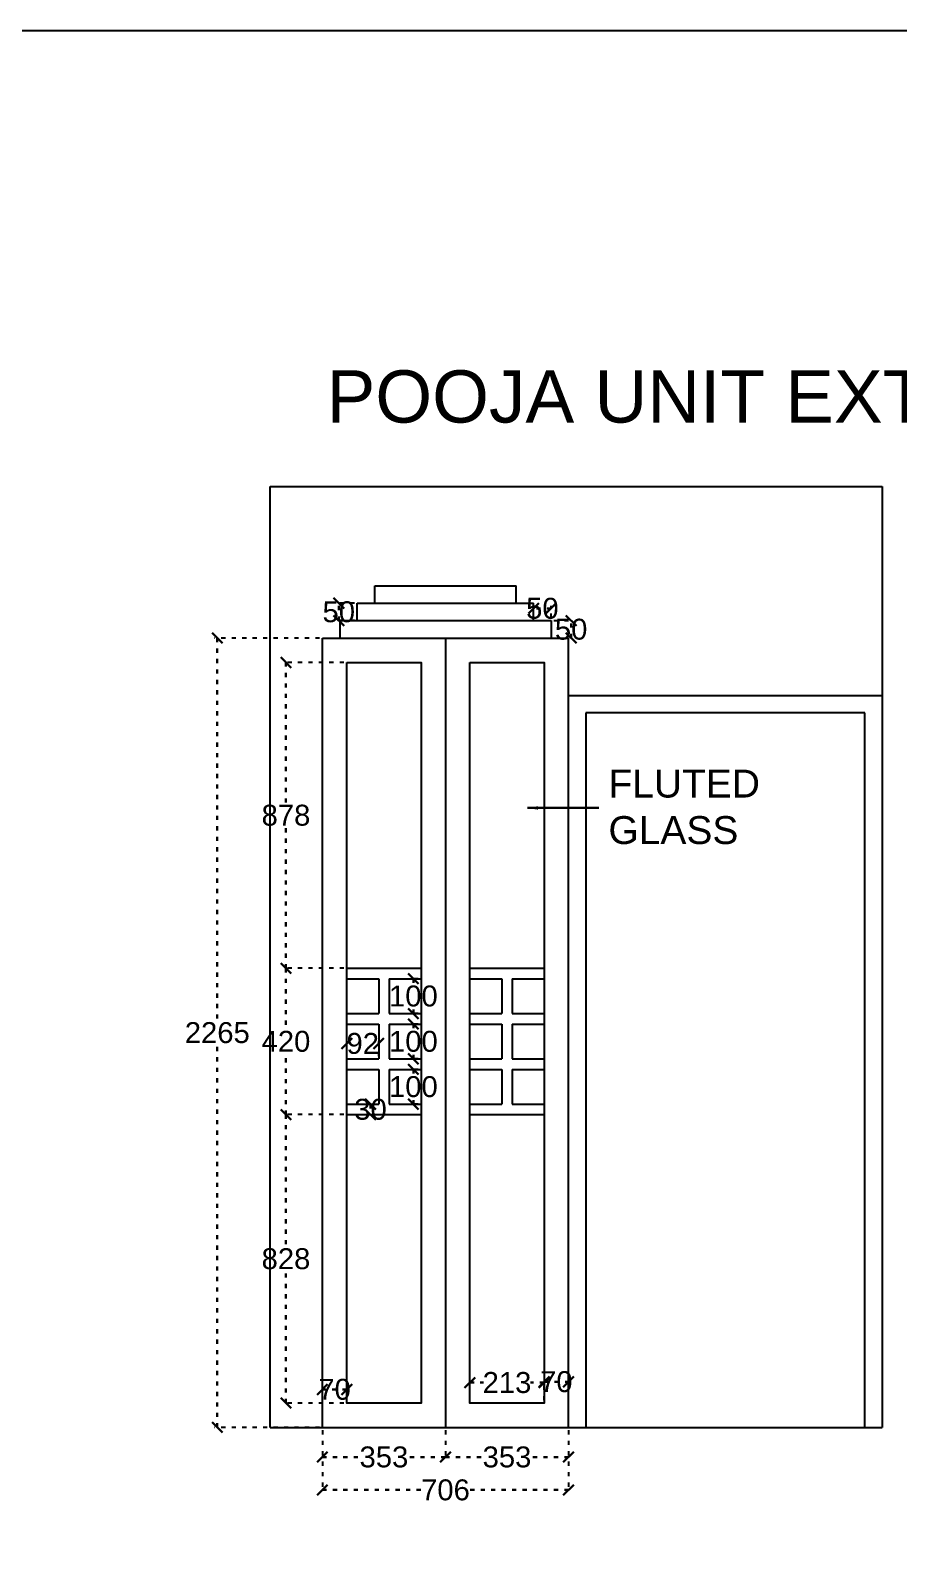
# Model space of a CAD drawing. Header units: millimetres. Extents: x 220712 to 1505573, y -354410 to 241923.
# Drawn here: x 237526 to 240016, y 124925 to 129286 of the extents above; entities that cross this region are included whole.
import ezdxf

# ---------------------------------------------------------------- set-up
doc = ezdxf.new("R2010")
doc.units = ezdxf.units.MM
doc.header["$MEASUREMENT"] = 0
doc.linetypes.add('ACAD_ISO03W100', pattern=[30, 12, -18])
doc.layers.add('Walls', color=253, linetype='Continuous')
doc.layers.add('Words', color=7, linetype='Continuous')
doc.styles.get("Standard").update_dxf_attribs({"font": 'arial.ttf'})
doc.dimstyles.get("Standard").update_dxf_attribs({"dimtxt": 60, "dimasz": 30, "dimexe": 7.75, "dimexo": 8.13, "dimgap": 0.63, "dimtad": 0, "dimtih": 1, "dimtoh": 1, "dimdec": 0, "dimzin": 0, "dimtxsty": 'Standard', "dimblk": 'OBLIQUE', "dimcen": 2.25, "dimclrd": 1, "dimclre": 1, "dimclrt": 1, "dimadec": 0, "dimazin": 0, "dimtfac": 1, "dimtdec": 0, "dimtofl": 0, "dimtmove": 0, "dimatfit": 3, "dimfxl": 1, "dimtolj": 1, "dimtzin": 0, "dimlwd": 30, "dimarcsym": 0})

# ---------------------------------------------------------------- blocks, each defined once
blk = doc.blocks.new('_Oblique')
at = {"color": 0, "linetype": 'ByBlock', "lineweight": -2}
blk.add_line((-0.5, -0.5), (0.5, 0.5), dxfattribs=at)
blk = doc.blocks.new('*D35')
at = {"layer": 'Defpoints', "color": 0, "linetype": 'ACAD_ISO03W100', "transparency": 16777216}
for p in [(238363.5, 125278), (239069.5, 125278), (239069.5, 125098.5)]:
    blk.add_point(p, dxfattribs=at)
at = {"layer": 'Walls', "color": 1, "linetype": 'ACAD_ISO03W100', "lineweight": -2, "transparency": 16777216}
for p, q in [((238363.5, 125269.9), (238363.5, 125090.8)), ((239069.5, 125269.9), (239069.5, 125090.8))]:
    blk.add_line(p, q, dxfattribs=at)
at = {"layer": 'Walls', "color": 1, "linetype": 'ACAD_ISO03W100', "lineweight": 30, "transparency": 16777216}
for p, q in [((238363.5, 125098.5), (238649.9, 125098.5)), ((239069.5, 125098.5), (238783.1, 125098.5))]:
    blk.add_line(p, q, dxfattribs=at)
at = {"layer": 'Walls', "color": 1, "linetype": 'ACAD_ISO03W100', "lineweight": 30, "transparency": 16777216, "xscale": 30, "yscale": 30, "zscale": 30, "rotation": 180}
blk.add_blockref('_Oblique', (238363.5, 125098.5), dxfattribs=at)
at = {"layer": 'Walls', "color": 1, "linetype": 'ACAD_ISO03W100', "lineweight": 30, "transparency": 16777216, "xscale": 30, "yscale": 30, "zscale": 30}
blk.add_blockref('_Oblique', (239069.5, 125098.5), dxfattribs=at)
at = {"layer": 'Walls', "color": 1, "linetype": 'ACAD_ISO03W100', "transparency": 16777216, "insert": (238716.5, 125098.5), "char_height": 60, "attachment_point": 5}
blk.add_mtext('\\A1;706', dxfattribs=at)
blk = doc.blocks.new('*D36')
at = {"layer": 'Defpoints', "color": 0, "linetype": 'ACAD_ISO03W100', "transparency": 16777216}
for p in [(238716.5, 125278), (239069.5, 125278), (239069.5, 125193)]:
    blk.add_point(p, dxfattribs=at)
at = {"layer": 'Walls', "color": 1, "linetype": 'ACAD_ISO03W100', "lineweight": -2, "transparency": 16777216}
for p, q in [((238716.5, 125269.9), (238716.5, 125185.2)), ((239069.5, 125269.9), (239069.5, 125185.2))]:
    blk.add_line(p, q, dxfattribs=at)
at = {"layer": 'Walls', "color": 1, "linetype": 'ACAD_ISO03W100', "lineweight": 30, "transparency": 16777216}
for p, q in [((238716.5, 125193), (238826.1, 125193)), ((239069.5, 125193), (238959.9, 125193))]:
    blk.add_line(p, q, dxfattribs=at)
at = {"layer": 'Walls', "color": 1, "linetype": 'ACAD_ISO03W100', "lineweight": 30, "transparency": 16777216, "xscale": 30, "yscale": 30, "zscale": 30, "rotation": 180}
blk.add_blockref('_Oblique', (238716.5, 125193), dxfattribs=at)
at = {"layer": 'Walls', "color": 1, "linetype": 'ACAD_ISO03W100', "lineweight": 30, "transparency": 16777216, "xscale": 30, "yscale": 30, "zscale": 30}
blk.add_blockref('_Oblique', (239069.5, 125193), dxfattribs=at)
at = {"layer": 'Walls', "color": 1, "linetype": 'ACAD_ISO03W100', "transparency": 16777216, "insert": (238893, 125193), "char_height": 60, "attachment_point": 5}
blk.add_mtext('\\A1;353', dxfattribs=at)
blk = doc.blocks.new('*D37')
at = {"layer": 'Defpoints', "color": 0, "linetype": 'ACAD_ISO03W100', "transparency": 16777216}
for p in [(238999.5, 125406.5), (238786.5, 125348), (238999.5, 125348)]:
    blk.add_point(p, dxfattribs=at)
at = {"layer": 'Walls', "color": 1, "linetype": 'ACAD_ISO03W100', "lineweight": -2, "transparency": 16777216}
for p, q in [((238786.5, 125356.2), (238786.5, 125414.2)), ((238999.5, 125356.2), (238999.5, 125414.2))]:
    blk.add_line(p, q, dxfattribs=at)
at = {"layer": 'Walls', "color": 1, "linetype": 'ACAD_ISO03W100', "lineweight": 30, "transparency": 16777216}
for p, q in [((238786.5, 125406.5), (238825.6, 125406.5)), ((238999.5, 125406.5), (238960.4, 125406.5))]:
    blk.add_line(p, q, dxfattribs=at)
at = {"layer": 'Walls', "color": 1, "linetype": 'ACAD_ISO03W100', "lineweight": 30, "transparency": 16777216, "xscale": 30, "yscale": 30, "zscale": 30, "rotation": 180}
blk.add_blockref('_Oblique', (238786.5, 125406.5), dxfattribs=at)
at = {"layer": 'Walls', "color": 1, "linetype": 'ACAD_ISO03W100', "lineweight": 30, "transparency": 16777216, "xscale": 30, "yscale": 30, "zscale": 30}
blk.add_blockref('_Oblique', (238999.5, 125406.5), dxfattribs=at)
at = {"layer": 'Walls', "color": 1, "linetype": 'ACAD_ISO03W100', "transparency": 16777216, "insert": (238893, 125406.5), "char_height": 60, "attachment_point": 5}
blk.add_mtext('\\A1;213', dxfattribs=at)
blk = doc.blocks.new('*D38')
at = {"layer": 'Defpoints', "color": 0, "linetype": 'ACAD_ISO03W100', "transparency": 16777216}
for p in [(239069.5, 125409), (238999.5, 125348), (239069.5, 125348)]:
    blk.add_point(p, dxfattribs=at)
at = {"layer": 'Walls', "color": 1, "linetype": 'ACAD_ISO03W100', "lineweight": -2, "transparency": 16777216}
for p, q in [((238999.5, 125356.2), (238999.5, 125416.8)), ((239069.5, 125356.2), (239069.5, 125416.8))]:
    blk.add_line(p, q, dxfattribs=at)
at = {"layer": 'Walls', "color": 1, "linetype": 'ACAD_ISO03W100', "lineweight": 30, "transparency": 16777216}
blk.add_line((238999.5, 125409), (239069.5, 125409), dxfattribs=at)
at = {"layer": 'Walls', "color": 1, "linetype": 'ACAD_ISO03W100', "lineweight": 30, "transparency": 16777216, "xscale": 30, "yscale": 30, "zscale": 30, "rotation": 180}
blk.add_blockref('_Oblique', (238999.5, 125409), dxfattribs=at)
at = {"layer": 'Walls', "color": 1, "linetype": 'ACAD_ISO03W100', "lineweight": 30, "transparency": 16777216, "xscale": 30, "yscale": 30, "zscale": 30}
blk.add_blockref('_Oblique', (239069.5, 125409), dxfattribs=at)
at = {"layer": 'Walls', "color": 1, "linetype": 'ACAD_ISO03W100', "transparency": 16777216, "insert": (239034.5, 125409), "char_height": 60, "attachment_point": 5}
blk.add_mtext('\\A1;70', dxfattribs=at)
blk = doc.blocks.new('*D39')
at = {"layer": 'Defpoints', "color": 0, "linetype": 'ACAD_ISO03W100', "transparency": 16777216}
for p in [(238363.5, 125278), (238716.5, 125278), (238716.5, 125193)]:
    blk.add_point(p, dxfattribs=at)
at = {"layer": 'Walls', "color": 1, "linetype": 'ACAD_ISO03W100', "lineweight": -2, "transparency": 16777216}
for p, q in [((238363.5, 125269.9), (238363.5, 125185.2)), ((238716.5, 125269.9), (238716.5, 125185.2))]:
    blk.add_line(p, q, dxfattribs=at)
at = {"layer": 'Walls', "color": 1, "linetype": 'ACAD_ISO03W100', "lineweight": 30, "transparency": 16777216}
for p, q in [((238363.5, 125193), (238473.1, 125193)), ((238716.5, 125193), (238606.9, 125193))]:
    blk.add_line(p, q, dxfattribs=at)
at = {"layer": 'Walls', "color": 1, "linetype": 'ACAD_ISO03W100', "lineweight": 30, "transparency": 16777216, "xscale": 30, "yscale": 30, "zscale": 30, "rotation": 180}
blk.add_blockref('_Oblique', (238363.5, 125193), dxfattribs=at)
at = {"layer": 'Walls', "color": 1, "linetype": 'ACAD_ISO03W100', "lineweight": 30, "transparency": 16777216, "xscale": 30, "yscale": 30, "zscale": 30}
blk.add_blockref('_Oblique', (238716.5, 125193), dxfattribs=at)
at = {"layer": 'Walls', "color": 1, "linetype": 'ACAD_ISO03W100', "transparency": 16777216, "insert": (238540, 125193), "char_height": 60, "attachment_point": 5}
blk.add_mtext('\\A1;353', dxfattribs=at)
blk = doc.blocks.new('*D40')
at = {"layer": 'Defpoints', "color": 0, "linetype": 'ACAD_ISO03W100', "transparency": 16777216}
for p in [(238363.5, 125387), (238363.5, 125348), (238433.5, 125348)]:
    blk.add_point(p, dxfattribs=at)
at = {"layer": 'Walls', "color": 1, "linetype": 'ACAD_ISO03W100', "lineweight": -2, "transparency": 16777216}
for p, q in [((238363.5, 125356.2), (238363.5, 125394.8)), ((238433.5, 125356.2), (238433.5, 125394.8))]:
    blk.add_line(p, q, dxfattribs=at)
at = {"layer": 'Walls', "color": 1, "linetype": 'ACAD_ISO03W100', "lineweight": 30, "transparency": 16777216}
blk.add_line((238433.5, 125387), (238363.5, 125387), dxfattribs=at)
at = {"layer": 'Walls', "color": 1, "linetype": 'ACAD_ISO03W100', "lineweight": 30, "transparency": 16777216, "xscale": 30, "yscale": 30, "zscale": 30, "rotation": 180}
blk.add_blockref('_Oblique', (238363.5, 125387), dxfattribs=at)
at = {"layer": 'Walls', "color": 1, "linetype": 'ACAD_ISO03W100', "lineweight": 30, "transparency": 16777216, "xscale": 30, "yscale": 30, "zscale": 30}
blk.add_blockref('_Oblique', (238433.5, 125387), dxfattribs=at)
at = {"layer": 'Walls', "color": 1, "linetype": 'ACAD_ISO03W100', "transparency": 16777216, "insert": (238398.5, 125387), "char_height": 60, "attachment_point": 5}
blk.add_mtext('\\A1;70', dxfattribs=at)
blk = doc.blocks.new('*D41')
at = {"layer": 'Defpoints', "color": 0, "linetype": 'ACAD_ISO03W100', "transparency": 16777216}
for p in [(238062, 127543), (238363.5, 127543), (238363.5, 125278)]:
    blk.add_point(p, dxfattribs=at)
at = {"layer": 'Walls', "color": 1, "linetype": 'ACAD_ISO03W100', "lineweight": -2, "transparency": 16777216}
for p, q in [((238355.4, 127543), (238054.3, 127543)), ((238355.4, 125278), (238054.3, 125278))]:
    blk.add_line(p, q, dxfattribs=at)
at = {"layer": 'Walls', "color": 1, "linetype": 'ACAD_ISO03W100', "lineweight": 30, "transparency": 16777216}
for p, q in [((238062, 127543), (238062, 126441.8)), ((238062, 125278), (238062, 126379.3))]:
    blk.add_line(p, q, dxfattribs=at)
at = {"layer": 'Walls', "color": 1, "linetype": 'ACAD_ISO03W100', "lineweight": 30, "transparency": 16777216, "xscale": 30, "yscale": 30, "zscale": 30}
for p, rotation in [((238062, 127543), 90), ((238062, 125278), 270)]:
    blk.add_blockref('_Oblique', p, dxfattribs=dict(at, rotation=rotation))
at = {"layer": 'Walls', "color": 1, "linetype": 'ACAD_ISO03W100', "transparency": 16777216, "insert": (238062, 126410.5), "char_height": 60, "attachment_point": 5}
blk.add_mtext('\\A1;2265', dxfattribs=at)
blk = doc.blocks.new('*D42')
at = {"layer": 'Defpoints', "color": 0, "linetype": 'ACAD_ISO03W100', "transparency": 16777216}
for p in [(238433.5, 126175.5), (238259, 125348), (238433.5, 125348)]:
    blk.add_point(p, dxfattribs=at)
at = {"layer": 'Walls', "color": 1, "linetype": 'ACAD_ISO03W100', "lineweight": -2, "transparency": 16777216}
for p, q in [((238425.4, 126175.5), (238251.2, 126175.5)), ((238425.4, 125348), (238251.2, 125348))]:
    blk.add_line(p, q, dxfattribs=at)
at = {"layer": 'Walls', "color": 1, "linetype": 'ACAD_ISO03W100', "lineweight": 30, "transparency": 16777216}
for p, q in [((238259, 126175.5), (238259, 125793.1)), ((238259, 125348), (238259, 125730.5))]:
    blk.add_line(p, q, dxfattribs=at)
at = {"layer": 'Walls', "color": 1, "linetype": 'ACAD_ISO03W100', "lineweight": 30, "transparency": 16777216, "xscale": 30, "yscale": 30, "zscale": 30}
for p, rotation in [((238259, 126175.5), 90), ((238259, 125348), 270)]:
    blk.add_blockref('_Oblique', p, dxfattribs=dict(at, rotation=rotation))
at = {"layer": 'Walls', "color": 1, "linetype": 'ACAD_ISO03W100', "transparency": 16777216, "insert": (238259, 125761.8), "char_height": 60, "attachment_point": 5}
blk.add_mtext('\\A1;828', dxfattribs=at)
blk = doc.blocks.new('*D43')
at = {"layer": 'Defpoints', "color": 0, "linetype": 'ACAD_ISO03W100', "transparency": 16777216}
for p in [(238259, 126595.5), (238433.5, 126595.5), (238433.5, 126175.5)]:
    blk.add_point(p, dxfattribs=at)
at = {"layer": 'Walls', "color": 1, "linetype": 'ACAD_ISO03W100', "lineweight": -2, "transparency": 16777216}
for p, q in [((238425.4, 126595.5), (238251.3, 126595.5)), ((238425.4, 126175.5), (238251.3, 126175.5))]:
    blk.add_line(p, q, dxfattribs=at)
at = {"layer": 'Walls', "color": 1, "linetype": 'ACAD_ISO03W100', "lineweight": 30, "transparency": 16777216}
for p, q in [((238259, 126595.5), (238259, 126416.8)), ((238259, 126175.5), (238259, 126354.3))]:
    blk.add_line(p, q, dxfattribs=at)
at = {"layer": 'Walls', "color": 1, "linetype": 'ACAD_ISO03W100', "lineweight": 30, "transparency": 16777216, "xscale": 30, "yscale": 30, "zscale": 30}
for p, rotation in [((238259, 126595.5), 90), ((238259, 126175.5), 270)]:
    blk.add_blockref('_Oblique', p, dxfattribs=dict(at, rotation=rotation))
at = {"layer": 'Walls', "color": 1, "linetype": 'ACAD_ISO03W100', "transparency": 16777216, "insert": (238259, 126385.5), "char_height": 60, "attachment_point": 5}
blk.add_mtext('\\A1;420', dxfattribs=at)
blk = doc.blocks.new('*D44')
at = {"layer": 'Defpoints', "color": 0, "linetype": 'ACAD_ISO03W100', "transparency": 16777216}
for p in [(238259, 127473), (238433.5, 127473), (238433.5, 126595.5)]:
    blk.add_point(p, dxfattribs=at)
at = {"layer": 'Walls', "color": 1, "linetype": 'ACAD_ISO03W100', "lineweight": -2, "transparency": 16777216}
for p, q in [((238425.4, 127473), (238251.3, 127473)), ((238425.4, 126595.5), (238251.3, 126595.5))]:
    blk.add_line(p, q, dxfattribs=at)
at = {"layer": 'Walls', "color": 1, "linetype": 'ACAD_ISO03W100', "lineweight": 30, "transparency": 16777216}
for p, q in [((238259, 127473), (238259, 127065.6)), ((238259, 126595.5), (238259, 127003))]:
    blk.add_line(p, q, dxfattribs=at)
at = {"layer": 'Walls', "color": 1, "linetype": 'ACAD_ISO03W100', "lineweight": 30, "transparency": 16777216, "xscale": 30, "yscale": 30, "zscale": 30}
for p, rotation in [((238259, 127473), 90), ((238259, 126595.5), 270)]:
    blk.add_blockref('_Oblique', p, dxfattribs=dict(at, rotation=rotation))
at = {"layer": 'Walls', "color": 1, "linetype": 'ACAD_ISO03W100', "transparency": 16777216, "insert": (238259, 127034.3), "char_height": 60, "attachment_point": 5}
blk.add_mtext('\\A1;878', dxfattribs=at)
blk = doc.blocks.new('*D45')
at = {"layer": 'Defpoints', "color": 0, "linetype": 'ACAD_ISO03W100', "transparency": 16777216}
for p in [(238624.5, 126435.5), (238646.5, 126435.5), (238646.5, 126335.5)]:
    blk.add_point(p, dxfattribs=at)
at = {"layer": 'Walls', "color": 1, "linetype": 'ACAD_ISO03W100', "lineweight": -2, "transparency": 16777216}
for p, q in [((238638.4, 126435.5), (238616.8, 126435.5)), ((238638.4, 126335.5), (238616.8, 126335.5))]:
    blk.add_line(p, q, dxfattribs=at)
at = {"layer": 'Walls', "color": 1, "linetype": 'ACAD_ISO03W100', "lineweight": 30, "transparency": 16777216}
for p, q in [((238624.5, 126435.5), (238624.5, 126416.8)), ((238624.5, 126335.5), (238624.5, 126354.3))]:
    blk.add_line(p, q, dxfattribs=at)
at = {"layer": 'Walls', "color": 1, "linetype": 'ACAD_ISO03W100', "lineweight": 30, "transparency": 16777216, "xscale": 30, "yscale": 30, "zscale": 30}
for p, rotation in [((238624.5, 126435.5), 90), ((238624.5, 126335.5), 270)]:
    blk.add_blockref('_Oblique', p, dxfattribs=dict(at, rotation=rotation))
at = {"layer": 'Walls', "color": 1, "linetype": 'ACAD_ISO03W100', "transparency": 16777216, "insert": (238624.5, 126385.5), "char_height": 60, "attachment_point": 5}
blk.add_mtext('\\A1;100', dxfattribs=at)
blk = doc.blocks.new('*D46')
at = {"layer": 'Defpoints', "color": 0, "linetype": 'ACAD_ISO03W100', "transparency": 16777216}
for p in [(239019.5, 127593), (239077, 127593), (239019.5, 127543)]:
    blk.add_point(p, dxfattribs=at)
at = {"layer": 'Walls', "color": 1, "linetype": 'ACAD_ISO03W100', "lineweight": -2, "transparency": 16777216}
for p, q in [((239027.6, 127593), (239084.8, 127593)), ((239027.6, 127543), (239084.8, 127543))]:
    blk.add_line(p, q, dxfattribs=at)
at = {"layer": 'Walls', "color": 1, "linetype": 'ACAD_ISO03W100', "lineweight": 30, "transparency": 16777216}
blk.add_line((239077, 127543), (239077, 127593), dxfattribs=at)
at = {"layer": 'Walls', "color": 1, "linetype": 'ACAD_ISO03W100', "lineweight": 30, "transparency": 16777216, "xscale": 30, "yscale": 30, "zscale": 30}
for p, rotation in [((239077, 127593), 90), ((239077, 127543), 270)]:
    blk.add_blockref('_Oblique', p, dxfattribs=dict(at, rotation=rotation))
at = {"layer": 'Walls', "color": 1, "linetype": 'ACAD_ISO03W100', "transparency": 16777216, "insert": (239077, 127568), "char_height": 60, "attachment_point": 5}
blk.add_mtext('\\A1;50', dxfattribs=at)
blk = doc.blocks.new('*D47')
at = {"layer": 'Defpoints', "color": 0, "linetype": 'ACAD_ISO03W100', "transparency": 16777216}
for p in [(238969.5, 127628), (238969.5, 127593), (239019.5, 127593)]:
    blk.add_point(p, dxfattribs=at)
at = {"layer": 'Walls', "color": 1, "linetype": 'ACAD_ISO03W100', "lineweight": -2, "transparency": 16777216}
for p, q in [((238969.5, 127601.2), (238969.5, 127635.8)), ((239019.5, 127601.2), (239019.5, 127635.8))]:
    blk.add_line(p, q, dxfattribs=at)
at = {"layer": 'Walls', "color": 1, "linetype": 'ACAD_ISO03W100', "lineweight": 30, "transparency": 16777216}
blk.add_line((239019.5, 127628), (238969.5, 127628), dxfattribs=at)
at = {"layer": 'Walls', "color": 1, "linetype": 'ACAD_ISO03W100', "lineweight": 30, "transparency": 16777216, "xscale": 30, "yscale": 30, "zscale": 30, "rotation": 180}
blk.add_blockref('_Oblique', (238969.5, 127628), dxfattribs=at)
at = {"layer": 'Walls', "color": 1, "linetype": 'ACAD_ISO03W100', "lineweight": 30, "transparency": 16777216, "xscale": 30, "yscale": 30, "zscale": 30}
blk.add_blockref('_Oblique', (239019.5, 127628), dxfattribs=at)
at = {"layer": 'Walls', "color": 1, "linetype": 'ACAD_ISO03W100', "transparency": 16777216, "insert": (238994.5, 127628), "char_height": 60, "attachment_point": 5}
blk.add_mtext('\\A1;50', dxfattribs=at)
blk = doc.blocks.new('*D48')
at = {"layer": 'Defpoints', "color": 0, "linetype": 'ACAD_ISO03W100', "transparency": 16777216}
for p in [(238410.5, 127643), (238463.5, 127643), (238463.5, 127593)]:
    blk.add_point(p, dxfattribs=at)
at = {"layer": 'Walls', "color": 1, "linetype": 'ACAD_ISO03W100', "lineweight": -2, "transparency": 16777216}
for p, q in [((238455.4, 127643), (238402.8, 127643)), ((238455.4, 127593), (238402.8, 127593))]:
    blk.add_line(p, q, dxfattribs=at)
at = {"layer": 'Walls', "color": 1, "linetype": 'ACAD_ISO03W100', "lineweight": 30, "transparency": 16777216}
blk.add_line((238410.5, 127593), (238410.5, 127643), dxfattribs=at)
at = {"layer": 'Walls', "color": 1, "linetype": 'ACAD_ISO03W100', "lineweight": 30, "transparency": 16777216, "xscale": 30, "yscale": 30, "zscale": 30}
for p, rotation in [((238410.5, 127643), 90), ((238410.5, 127593), 270)]:
    blk.add_blockref('_Oblique', p, dxfattribs=dict(at, rotation=rotation))
at = {"layer": 'Walls', "color": 1, "linetype": 'ACAD_ISO03W100', "transparency": 16777216, "insert": (238410.5, 127618), "char_height": 60, "attachment_point": 5}
blk.add_mtext('\\A1;50', dxfattribs=at)
blk = doc.blocks.new('*D139')
at = {"layer": 'Defpoints', "color": 0, "linetype": 'ACAD_ISO03W100', "transparency": 16777216}
for p in [(238624.5, 126565.5), (238646.5, 126565.5), (238646.5, 126465.5)]:
    blk.add_point(p, dxfattribs=at)
at = {"layer": 'Walls', "color": 1, "linetype": 'ACAD_ISO03W100', "lineweight": -2, "transparency": 16777216}
for p, q in [((238638.4, 126565.5), (238616.8, 126565.5)), ((238638.4, 126465.5), (238616.8, 126465.5))]:
    blk.add_line(p, q, dxfattribs=at)
at = {"layer": 'Walls', "color": 1, "linetype": 'ACAD_ISO03W100', "lineweight": 30, "transparency": 16777216}
for p, q in [((238624.5, 126565.5), (238624.5, 126546.8)), ((238624.5, 126465.5), (238624.5, 126484.3))]:
    blk.add_line(p, q, dxfattribs=at)
at = {"layer": 'Walls', "color": 1, "linetype": 'ACAD_ISO03W100', "lineweight": 30, "transparency": 16777216, "xscale": 30, "yscale": 30, "zscale": 30}
for p, rotation in [((238624.5, 126565.5), 90), ((238624.5, 126465.5), 270)]:
    blk.add_blockref('_Oblique', p, dxfattribs=dict(at, rotation=rotation))
at = {"layer": 'Walls', "color": 1, "linetype": 'ACAD_ISO03W100', "transparency": 16777216, "insert": (238624.5, 126515.5), "char_height": 60, "attachment_point": 5}
blk.add_mtext('\\A1;100', dxfattribs=at)
blk = doc.blocks.new('*D140')
at = {"layer": 'Defpoints', "color": 0, "linetype": 'ACAD_ISO03W100', "transparency": 16777216}
for p in [(238646.5, 126305.5), (238624.5, 126205.5), (238646.5, 126205.5)]:
    blk.add_point(p, dxfattribs=at)
at = {"layer": 'Walls', "color": 1, "linetype": 'ACAD_ISO03W100', "lineweight": -2, "transparency": 16777216}
for p, q in [((238638.4, 126305.5), (238616.8, 126305.5)), ((238638.4, 126205.5), (238616.8, 126205.5))]:
    blk.add_line(p, q, dxfattribs=at)
at = {"layer": 'Walls', "color": 1, "linetype": 'ACAD_ISO03W100', "lineweight": 30, "transparency": 16777216}
for p, q in [((238624.5, 126305.5), (238624.5, 126286.8)), ((238624.5, 126205.5), (238624.5, 126224.3))]:
    blk.add_line(p, q, dxfattribs=at)
at = {"layer": 'Walls', "color": 1, "linetype": 'ACAD_ISO03W100', "lineweight": 30, "transparency": 16777216, "xscale": 30, "yscale": 30, "zscale": 30}
for p, rotation in [((238624.5, 126305.5), 90), ((238624.5, 126205.5), 270)]:
    blk.add_blockref('_Oblique', p, dxfattribs=dict(at, rotation=rotation))
at = {"layer": 'Walls', "color": 1, "linetype": 'ACAD_ISO03W100', "transparency": 16777216, "insert": (238624.5, 126255.5), "char_height": 60, "attachment_point": 5}
blk.add_mtext('\\A1;100', dxfattribs=at)
blk = doc.blocks.new('*D141')
at = {"layer": 'Defpoints', "color": 0, "linetype": 'ACAD_ISO03W100', "transparency": 16777216}
for p in [(238433.5, 126205.5), (238433.5, 126175.5), (238501.5, 126175.5)]:
    blk.add_point(p, dxfattribs=at)
at = {"layer": 'Walls', "color": 1, "linetype": 'ACAD_ISO03W100', "lineweight": -2, "transparency": 16777216}
for p, q in [((238441.6, 126205.5), (238509.3, 126205.5)), ((238441.6, 126175.5), (238509.3, 126175.5))]:
    blk.add_line(p, q, dxfattribs=at)
at = {"layer": 'Walls', "color": 1, "linetype": 'ACAD_ISO03W100', "lineweight": 30, "transparency": 16777216}
blk.add_line((238501.5, 126205.5), (238501.5, 126175.5), dxfattribs=at)
at = {"layer": 'Walls', "color": 1, "linetype": 'ACAD_ISO03W100', "lineweight": 30, "transparency": 16777216, "xscale": 30, "yscale": 30, "zscale": 30}
for p, rotation in [((238501.5, 126205.5), 90), ((238501.5, 126175.5), 270)]:
    blk.add_blockref('_Oblique', p, dxfattribs=dict(at, rotation=rotation))
at = {"layer": 'Walls', "color": 1, "linetype": 'ACAD_ISO03W100', "transparency": 16777216, "insert": (238501.5, 126190.5), "char_height": 60, "attachment_point": 5}
blk.add_mtext('\\A1;30', dxfattribs=at)
blk = doc.blocks.new('*D142')
at = {"layer": 'Defpoints', "color": 0, "linetype": 'ACAD_ISO03W100', "transparency": 16777216}
for p in [(238433.5, 126379.5), (238433.5, 126335.5), (238525, 126335.5)]:
    blk.add_point(p, dxfattribs=at)
at = {"layer": 'Walls', "color": 1, "linetype": 'ACAD_ISO03W100', "lineweight": -2, "transparency": 16777216}
for p, q in [((238433.5, 126343.7), (238433.5, 126387.2)), ((238525, 126343.7), (238525, 126387.2))]:
    blk.add_line(p, q, dxfattribs=at)
at = {"layer": 'Walls', "color": 1, "linetype": 'ACAD_ISO03W100', "lineweight": 30, "transparency": 16777216}
for p, q in [((238433.5, 126379.5), (238436, 126379.5)), ((238525, 126379.5), (238522.5, 126379.5))]:
    blk.add_line(p, q, dxfattribs=at)
at = {"layer": 'Walls', "color": 1, "linetype": 'ACAD_ISO03W100', "lineweight": 30, "transparency": 16777216, "xscale": 30, "yscale": 30, "zscale": 30, "rotation": 180}
blk.add_blockref('_Oblique', (238433.5, 126379.5), dxfattribs=at)
at = {"layer": 'Walls', "color": 1, "linetype": 'ACAD_ISO03W100', "lineweight": 30, "transparency": 16777216, "xscale": 30, "yscale": 30, "zscale": 30}
blk.add_blockref('_Oblique', (238525, 126379.5), dxfattribs=at)
at = {"layer": 'Walls', "color": 1, "linetype": 'ACAD_ISO03W100', "transparency": 16777216, "insert": (238479.2, 126379.5), "char_height": 60, "attachment_point": 5}
blk.add_mtext('\\A1;92', dxfattribs=at)

msp = doc.modelspace()

# ---------------------------------------------------------------- linework, layer by layer
at = {"layer": 'Walls', "color": 18, "true_color": 0x000000}
for p, q in [((238213.5, 125278), (238213.5, 127978)), ((238213.5, 127978), (239069.5, 127978)), ((239069.5, 127978), (239969.5, 127978)), ((239969.5, 127978), (239969.5, 125278)), ((238513.5, 127693), (238919.5, 127693)), ((238513.5, 127643), (238513.5, 127693)), ((238919.5, 127643), (238919.5, 127693)), ((238463.5, 127643), (238969.5, 127643)), ((238463.5, 127593), (238463.5, 127643)), ((238969.5, 127593), (238969.5, 127643)), ((238413.5, 127593), (238413.5, 127543)), ((238413.5, 127593), (239019.5, 127593)), ((239019.5, 127593), (239019.5, 127543)), ((238363.5, 127543), (239069.5, 127543)), ((238363.5, 125278), (238363.5, 127543)), ((238716.5, 127543), (238716.5, 125278)), ((239069.5, 125278), (239069.5, 127543)), ((238433.5, 126595.5), (238646.5, 126595.5)), ((238786.5, 126595.5), (238999.5, 126595.5)), ((238433.5, 126565.5), (238525, 126565.5)), ((238525, 126565.5), (238525, 126465.5)), ((238555, 126565.5), (238646.5, 126565.5)), ((238555, 126565.5), (238555, 126465.5)), ((238786.5, 126565.5), (238878, 126565.5)), ((238878, 126565.5), (238878, 126465.5)), ((238908, 126565.5), (238999.5, 126565.5)), ((238908, 126565.5), (238908, 126465.5)), ((238433.5, 126465.5), (238525, 126465.5)), ((238433.5, 126465.5), (238525, 126465.5)), ((238555, 126465.5), (238646.5, 126465.5)), ((238555, 126465.5), (238646.5, 126465.5)), ((238786.5, 126465.5), (238878, 126465.5)), ((238786.5, 126465.5), (238878, 126465.5)), ((238908, 126465.5), (238999.5, 126465.5)), ((238908, 126465.5), (238999.5, 126465.5)), ((238433.5, 126435.5), (238525, 126435.5)), ((238433.5, 126435.5), (238525, 126435.5)), ((238525, 126435.5), (238525, 126355.5)), ((238525, 126435.5), (238525, 126335.5)), ((238555, 126435.5), (238646.5, 126435.5)), ((238555, 126435.5), (238555, 126355.5)), ((238555, 126435.5), (238646.5, 126435.5)), ((238555, 126435.5), (238555, 126335.5)), ((238786.5, 126435.5), (238878, 126435.5)), ((238786.5, 126435.5), (238878, 126435.5)), ((238878, 126435.5), (238878, 126355.5)), ((238878, 126435.5), (238878, 126335.5)), ((238908, 126435.5), (238999.5, 126435.5)), ((238908, 126435.5), (238908, 126355.5)), ((238908, 126435.5), (238999.5, 126435.5)), ((238908, 126435.5), (238908, 126335.5)), ((238433.5, 126335.5), (238525, 126335.5)), ((238433.5, 126335.5), (238525, 126335.5)), ((238555, 126335.5), (238646.5, 126335.5)), ((238555, 126335.5), (238646.5, 126335.5)), ((238786.5, 126335.5), (238878, 126335.5)), ((238786.5, 126335.5), (238878, 126335.5)), ((238908, 126335.5), (238999.5, 126335.5)), ((238908, 126335.5), (238999.5, 126335.5)), ((238433.5, 126305.5), (238525, 126305.5)), ((238433.5, 126305.5), (238525, 126305.5)), ((238525, 126305.5), (238525, 126205.5)), ((238555, 126305.5), (238646.5, 126305.5)), ((238555, 126305.5), (238646.5, 126305.5)), ((238555, 126305.5), (238555, 126205.5)), ((238786.5, 126305.5), (238878, 126305.5)), ((238786.5, 126305.5), (238878, 126305.5)), ((238878, 126305.5), (238878, 126205.5)), ((238908, 126305.5), (238999.5, 126305.5)), ((238908, 126305.5), (238999.5, 126305.5)), ((238908, 126305.5), (238908, 126205.5)), ((238433.5, 126205.5), (238525, 126205.5)), ((238555, 126205.5), (238646.5, 126205.5)), ((238786.5, 126205.5), (238878, 126205.5)), ((238908, 126205.5), (238999.5, 126205.5)), ((238433.5, 126175.5), (238646.5, 126175.5)), ((238786.5, 126175.5), (238999.5, 126175.5)), ((238213.5, 125278), (239969.5, 125278))]:
    msp.add_line(p, q, dxfattribs=at)
at = {"layer": 'Walls', "color": 9, "true_color": 0xc7c8ca}
for p, q in [((239069.5, 127378), (239969.5, 127378)), ((239919.5, 127328), (239119.5, 127328)), ((239119.5, 127328), (239119.5, 125278)), ((239919.5, 125278), (239919.5, 127328))]:
    msp.add_line(p, q, dxfattribs=at)
at = {"layer": 'Walls', "color": 18, "true_color": 0x000000}
for points in [[(221541.5, 129286.5), (264020, 129286.5), (264020, 105454.5), (221541.5, 105454.5)], [(238433.5, 127473), (238646.5, 127473), (238646.5, 125348), (238433.5, 125348)], [(238786.5, 127473), (238999.5, 127473), (238999.5, 125348), (238786.5, 125348)]]:
    msp.add_lwpolyline(points, close=True, dxfattribs=at)

# ---------------------------------------------------------------- texts
at = {"layer": 'Walls', "color": 5, "insert": (238375.6, 128311.2), "char_height": 150, "attachment_point": 1}
msp.add_mtext_dynamic_manual_height_columns('{\\C240;\\c2367469;POOJA UNIT EXTERNAL}', width=2480.873, gutter_width=472.4, heights=[368.1], dxfattribs=at)
at = {"layer": 'Words', "color": 0, "insert": (239184, 127165.4), "char_height": 80, "attachment_point": 1}
msp.add_mtext_dynamic_manual_height_columns('FLUTED GLASS', width=662.048, gutter_width=866.4, heights=[440.1], dxfattribs=at)

# ---------------------------------------------------------------- dimensions: what is measured, and where the dimension line sits
at = {"layer": 'Walls', "color": 18, "linetype": 'ACAD_ISO03W100', "true_color": 0x000000}
for base, p1, p2, picture, middle in [((238410.5, 127643), (238463.5, 127593), (238463.5, 127643), '*D48', (238410.5, 127618)), ((239077, 127593), (239019.5, 127543), (239019.5, 127593), '*D46', (239077, 127568)), ((238624.5, 126435.5), (238646.5, 126335.5), (238646.5, 126435.5), '*D45', (238624.5, 126385.5)), ((238259, 125348.0448096), (238433.5, 126175.5448096), (238433.5, 125348.0448096), '*D42', (238259, 125761.7948096)), ((238501.5, 126175.5), (238433.5, 126205.5), (238433.5, 126175.5), '*D141', (238501.5, 126190.5))]:
    dim = msp.add_linear_dim(base=base, p1=p1, p2=p2, angle=90, dimstyle='Standard', dxfattribs=at)
    dim.commit()
    dim.dimension.update_dxf_attribs({"geometry": picture, "text_midpoint": middle, "dimtype": 160})
for base, p1, p2, picture, middle in [((238969.5, 127628), (239019.5, 127593), (238969.5, 127593), '*D47', (238994.5, 127628)), ((239069.5, 125409), (238999.5, 125348), (239069.5, 125348), '*D38', (239034.5, 125409)), ((238363.5, 125387), (238433.5, 125348), (238363.5, 125348), '*D40', (238398.5, 125387)), ((239069.5, 125098.5), (238363.5, 125278), (239069.5, 125278), '*D35', (238716.5, 125098.5))]:
    dim = msp.add_linear_dim(base=base, p1=p1, p2=p2, dimstyle='Standard', dxfattribs=at)
    dim.commit()
    dim.dimension.update_dxf_attribs({"geometry": picture, "text_midpoint": middle, "dimtype": 160})
for base, p1, p2, picture, middle in [((238062, 127543), (238363.5, 125278), (238363.5, 127543), '*D41', (238062, 126410.5)), ((238259, 127473.0448096), (238433.5, 126595.5448096), (238433.5, 127473.0448096), '*D44', (238259, 127034.2948096)), ((238259, 126595.5), (238433.5, 126175.5), (238433.5, 126595.5), '*D43', (238259, 126385.5)), ((238624.5, 126565.5), (238646.5, 126465.5), (238646.5, 126565.5), '*D139', (238624.5, 126515.5)), ((238624.5, 126205.5), (238646.5, 126305.5), (238646.5, 126205.5), '*D140', (238624.5, 126255.5))]:
    dim = msp.add_linear_dim(base=base, p1=p1, p2=p2, angle=90, dimstyle='Standard', dxfattribs=at)
    dim.commit()
    dim.dimension.update_dxf_attribs({"geometry": picture, "text_midpoint": middle})
for base, p1, p2, picture, middle in [((238433.5, 126379.5), (238525, 126335.5448096), (238433.5, 126335.5448096), '*D142', (238479.25, 126379.5)), ((238999.5, 125406.5), (238786.5, 125348), (238999.5, 125348), '*D37', (238893, 125406.5)), ((238716.5, 125193), (238363.5, 125278), (238716.5, 125278), '*D39', (238540, 125193)), ((239069.5, 125193), (238716.5, 125278), (239069.5, 125278), '*D36', (238893, 125193))]:
    dim = msp.add_linear_dim(base=base, p1=p1, p2=p2, dimstyle='Standard', dxfattribs=at)
    dim.commit()
    dim.dimension.update_dxf_attribs({"geometry": picture, "text_midpoint": middle})

# ---------------------------------------------------------------- leaders
at = {"layer": 'Walls', "color": 252, "linetype": 'ByBlock', "true_color": 0x939598}
msp.add_leader([(238951.5, 127055.4), (239156, 127056.2)], dimstyle='Standard', override={"dimgap": 0.63, "dimtad": 0}, dxfattribs=at)

doc.saveas('drawing.dxf')
